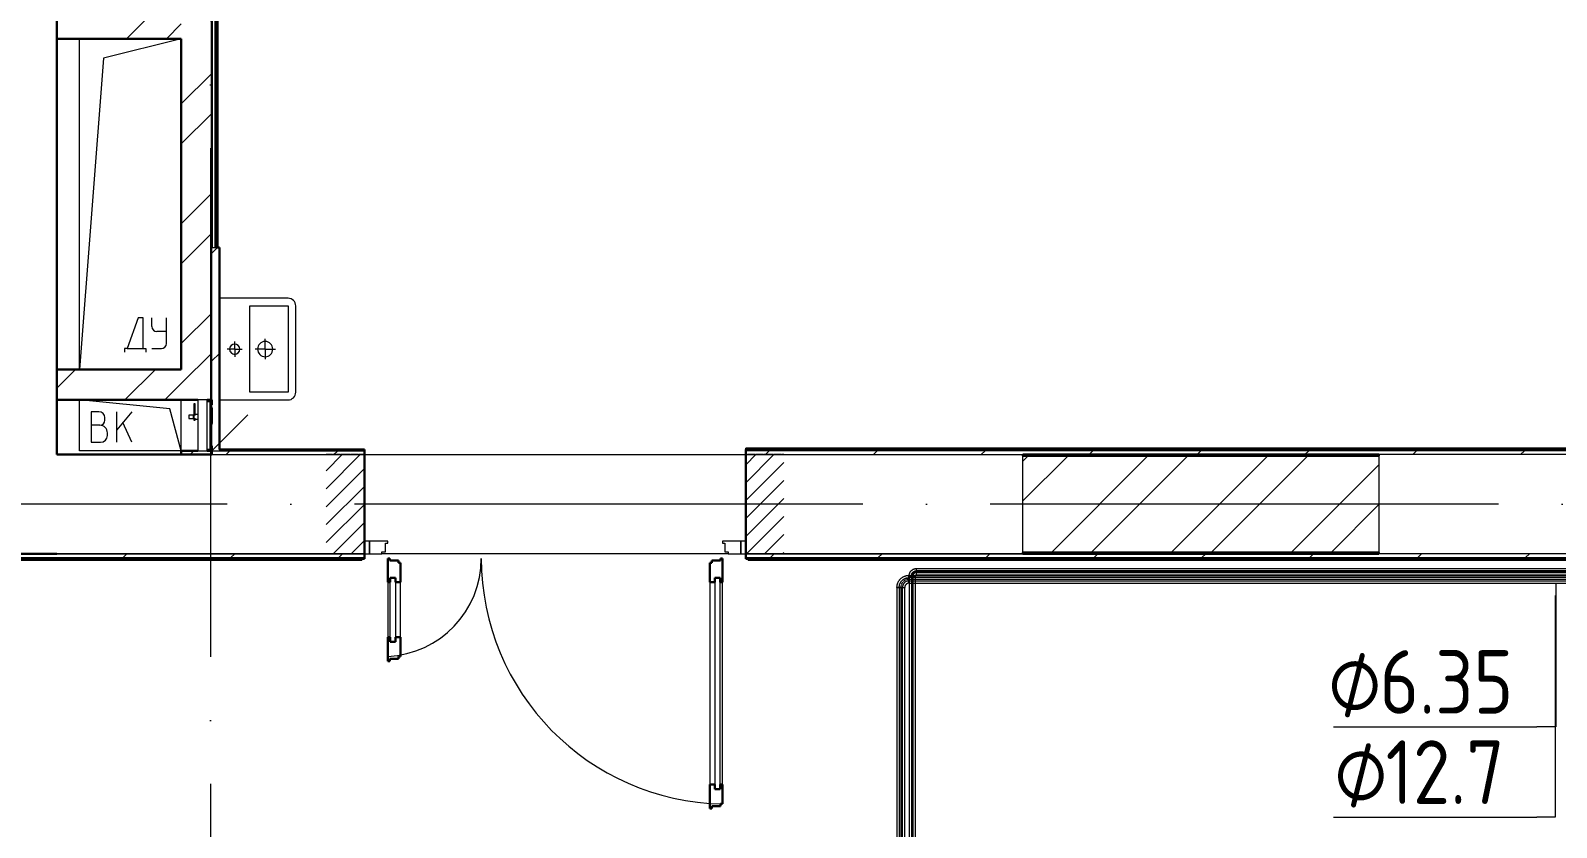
# Model space of a CAD drawing. Header units: millimetres. Extents: x -88595 to 880822, y -1054509 to -148035.
# Drawn here: x 289455 to 295456, y -275523 to -272389 of the extents above; entities that cross this region are included whole.
import ezdxf

# ---------------------------------------------------------------- set-up
doc = ezdxf.new("R2010")
doc.units = ezdxf.units.MM
for name, pattern in [('$5$ADSK_Осевая', [14, 10, -2, 0, -2]), ('ADSK_Линия сетки', [25, 20, -2.5, 0, -2.5]), ('ADSK_Штриховая_ш2 п1_5', [4.5, 3, -1.5])]:
    doc.linetypes.add(name, pattern=pattern)
for name, color, linetype, lineweight in [('Двери', 7, 'Continuous', 9), ('Изоляция', 7, 'Continuous', 18), ('Марки', 7, 'Continuous', 20), ('Оборудование', 7, 'Continuous', 18), ('Ограждение', 7, 'Continuous', 9), ('Оси', 7, 'Continuous', 9), ('Перекрытие', 7, 'Continuous', 18), ('Стены внутренние', 7, 'Continuous', 18), ('Стены наружные', 7, 'Continuous', 18), ('Стены штриховка', 7, 'Continuous', 9), ('Трубопровод', 7, 'Continuous', 18), ('Трубопроводы', 7, 'Continuous', 18), ('Узлы', 7, 'Continuous', 18)]:
    doc.layers.add(name, color=color, linetype=linetype, lineweight=lineweight)
doc.layers.add('Двери открывание', color=7, linetype='Continuous', lineweight=9, true_color=0xc0c0c0)
doc.styles.add('$2$GOST Common_7', font='GOST_Common.ttf', dxfattribs={"width": 0.9, "height": 250})
doc.styles.add('$3$GOST Common', font='GOST_Common.ttf', dxfattribs={"width": 0.9, "height": 250})

# ---------------------------------------------------------------- blocks, each defined once
blk = doc.blocks.new('$0$ADSK_МедьПайка_Отвод-гнутая труба - Отвод _гнутая труба_-V42-В_Координация_2 этаж ОВ3')
at = {"layer": 'Трубопроводы', "color": 134, "true_color": 0x00a6a6}
for p, q in [((-31.7, 6.4), (-31.7, -6.3)), ((-31.7, 6.4), (-31.7, -6.3)), ((6.4, 31.8), (-6.3, 31.8)), ((6.4, 31.8), (-6.3, 31.8))]:
    blk.add_line(p, q, dxfattribs=at)
at = {"layer": 'Трубопроводы', "color": 134, "true_color": 0x00a6a6, "flags": 128}
for points in [[(-31.7, -6.3), (-30.2, -6.3), (-28.7, -6.2), (-27.2, -6.1), (-25.7, -5.9), (-24.2, -5.6), (-22.7, -5.3), (-21.2, -4.9), (-19.8, -4.4), (-18.3, -3.9), (-16.9, -3.3), (-15.5, -2.7), (-14.2, -2), (-12.8, -1.3), (-11.5, -0.5), (-10.2, 0.3), (-9, 1.2), (-7.8, 2.1), (-6.6, 3.1), (-5.5, 4.1), (-4.4, 5.2), (-3.4, 6.3), (-2.4, 7.5), (-1.4, 8.7), (-0.5, 9.9), (0.3, 11.2), (1.1, 12.5), (1.9, 13.8), (2.5, 15.2), (3.2, 16.5), (3.8, 17.9), (4.3, 19.4), (4.8, 20.8), (5.2, 22.3), (5.5, 23.8), (5.8, 25.3), (6, 26.8), (6.2, 28.3), (6.3, 29.8), (6.3, 31.3), (6.4, 31.8)], [(-6.3, 31.8), (-6.4, 30.7), (-6.4, 29.7), (-6.5, 28.7), (-6.7, 27.7), (-6.9, 26.7), (-7.1, 25.7), (-7.3, 24.7), (-7.6, 23.8), (-8, 22.8), (-8.4, 21.9), (-8.8, 20.9), (-9.2, 20), (-9.7, 19.1), (-10.2, 18.3), (-10.8, 17.4), (-11.4, 16.6), (-12, 15.8), (-12.7, 15), (-13.3, 14.3), (-14.1, 13.5), (-14.8, 12.8), (-15.6, 12.2), (-16.4, 11.5), (-17.2, 10.9), (-18, 10.4), (-18.9, 9.8), (-19.8, 9.3), (-20.7, 8.9), (-21.6, 8.5), (-22.5, 8.1), (-23.5, 7.7), (-24.5, 7.4), (-25.4, 7.1), (-26.4, 6.9), (-27.4, 6.7), (-28.4, 6.6), (-29.4, 6.5), (-30.5, 6.4), (-31.5, 6.4), (-31.7, 6.4)]]:
    blk.add_lwpolyline(points, dxfattribs=at)
blk = doc.blocks.new('$0$ADSK_МедьПайка_Отвод-гнутая труба - Отвод _гнутая труба_-V44-В_Координация_2 этаж ОВ3')
at = {"layer": 'Трубопроводы', "color": 190, "true_color": 0x8000ff}
for p, q in [((-15.9, 3.2), (-15.9, -3.2)), ((-15.9, 3.2), (-15.9, -3.2)), ((3.2, 15.9), (-3.2, 15.9)), ((3.2, 15.9), (-3.2, 15.9))]:
    blk.add_line(p, q, dxfattribs=at)
at = {"layer": 'Трубопроводы', "color": 190, "true_color": 0x8000ff, "flags": 128}
for points in [[(-15.9, -3.2), (-15.1, -3.2), (-14.4, -3.1), (-13.6, -3), (-12.8, -2.9), (-12.1, -2.8), (-11.3, -2.6), (-10.6, -2.4), (-9.9, -2.2), (-9.2, -2), (-8.5, -1.7), (-7.8, -1.4), (-7.1, -1), (-6.4, -0.7), (-5.8, -0.3), (-5.1, 0.2), (-4.5, 0.6), (-3.9, 1.1), (-3.3, 1.6), (-2.8, 2.1), (-2.2, 2.6), (-1.7, 3.2), (-1.2, 3.7), (-0.7, 4.3), (-0.3, 4.9), (0.2, 5.6), (0.6, 6.2), (0.9, 6.9), (1.3, 7.6), (1.6, 8.3), (1.9, 9), (2.1, 9.7), (2.4, 10.4), (2.6, 11.1), (2.8, 11.9), (2.9, 12.6), (3, 13.4), (3.1, 14.1), (3.2, 14.9), (3.2, 15.7), (3.2, 15.9)], [(-3.2, 15.9), (-3.2, 15.4), (-3.2, 14.9), (-3.3, 14.4), (-3.3, 13.9), (-3.4, 13.4), (-3.5, 12.9), (-3.7, 12.4), (-3.8, 11.9), (-4, 11.4), (-4.2, 10.9), (-4.4, 10.5), (-4.6, 10), (-4.9, 9.6), (-5.1, 9.1), (-5.4, 8.7), (-5.7, 8.3), (-6, 7.9), (-6.3, 7.5), (-6.7, 7.1), (-7, 6.8), (-7.4, 6.4), (-7.8, 6.1), (-8.2, 5.8), (-8.6, 5.5), (-9, 5.2), (-9.4, 4.9), (-9.9, 4.7), (-10.3, 4.4), (-10.8, 4.2), (-11.3, 4), (-11.8, 3.9), (-12.2, 3.7), (-12.7, 3.6), (-13.2, 3.5), (-13.7, 3.4), (-14.2, 3.3), (-14.7, 3.2), (-15.2, 3.2), (-15.7, 3.2), (-15.9, 3.2)]]:
    blk.add_lwpolyline(points, dxfattribs=at)
blk = doc.blocks.new('$0$ADSK_M_Трубы - Диаметр_8-160846-В_Координация_2 этаж ОВ3')
at = {"layer": 'Марки'}
blk.add_line((0, 0), (8, 0), dxfattribs=at)
blk = doc.blocks.new('2 этаж')
at = {"layer": 'Двери', "lineweight": 18, "true_color": 0xff0000}
h = blk.add_hatch(dxfattribs=at)
h.set_pattern_fill('FP_2', color=1, angle=180, style=0, pattern_type=2)
h.set_pattern_definition([(225, (320977.5, 653556.506), (35.3553, -35.3553), [])])
h.paths.add_polyline_path([(319952.5, 653361.5), (320102.5, 653361.5), (320102.5, 653751.5), (319952.5, 653751.5), (319952.5, 653539.2)])
h.paths.add_polyline_path([(321752.5, 653361.5), (321752.5, 653751.5), (321602.5, 653751.5), (321602.5, 653361.5)])
at = {"lineweight": 18}
for p, q in [((318982.5, 654086.5), (318982.5, 655386.5)), ((319382.5, 655386.5), (319077.1, 655310.4)), ((319077.1, 655310.4), (318982.5, 654086.5)), ((319213.2, 654289), (319169.3, 654169.1)), ((319232.8, 654289), (319213.2, 654289)), ((319232.7, 654169), (319232.8, 654289)), ((319266.9, 654255.6), (319267, 654289)), ((319324.3, 654235.5), (319286.9, 654235.6)), ((319324.2, 654188.9), (319324.3, 654288.9)), ((319159.3, 654169.1), (319159.3, 654154.1)), ((319169.3, 654169.1), (319159.3, 654169.1)), ((319169.3, 654169.1), (319232.7, 654169)), ((319232.7, 654169), (319242.7, 654169)), ((319242.7, 654169), (319242.6, 654154)), ((319266.8, 654169), (319304.2, 654168.9)), ((319337.3, 653931.8), (318982.5, 653966.5)), ((318982.5, 653766.5), (318982.5, 653966.5)), ((319382.5, 653766.5), (319337.3, 653931.8)), ((319058.6, 653920.2), (319028.6, 653920.2)), ((319028.6, 653920.2), (319028.6, 653800.2)), ((319082, 653886.9), (319082, 653896.9)), ((319188.6, 653920.2), (319128.6, 653848.7)), ((319128.6, 653800.2), (319128.6, 653920.2)), ((319188.6, 653800.2), (319152.7, 653877.4)), ((319062, 653866.9), (319028.6, 653866.9)), ((319092, 653826.9), (319092, 653836.9)), ((319382.5, 653766.5), (318982.5, 653766.5)), ((319028.6, 653800.2), (319065.3, 653800.2))]:
    blk.add_line(p, q, dxfattribs=at)
for centre, radius, start, end in [((319286.9, 654255.6), 20, 179.91297, 269.91297), ((319304.2, 654188.9), 20, 269.91297, 359.91297), ((319058.6, 653896.9), 23.3, 0, 90), ((319062, 653886.9), 20, 270, 0), ((319062, 653836.9), 30, 0, 90), ((319065.3, 653826.9), 26.7, 270, 0)]:
    blk.add_arc(centre, radius, start, end, dxfattribs=at)
at = {"layer": 'Двери', "linetype": 'ADSK_Штриховая_ш2 п1_5'}
for p, q in [((320102.5, 653751.5), (319952.5, 653751.5)), ((320102.5, 653361.5), (320102.5, 653751.5)), ((321752.5, 653751.5), (321602.5, 653751.5)), ((321602.5, 653751.5), (321602.5, 653361.5)), ((319952.5, 653361.5), (320102.5, 653361.5)), ((321602.5, 653361.5), (321752.5, 653361.5))]:
    blk.add_line(p, q, dxfattribs=at)
at = {"layer": 'Двери'}
for p, q in [((320102.5, 653411.5), (320102.5, 653361.5)), ((320122.5, 653411.5), (320102.5, 653411.5)), ((320122.5, 653361.5), (320122.5, 653411.5)), ((320194.5, 653411.5), (320122.5, 653411.5)), ((320122.5, 653411.5), (320122.5, 653361.5)), ((320185.5, 653369.5), (320185.5, 653403.5)), ((320185.5, 653403.5), (320194.5, 653403.5)), ((320194.5, 653403.5), (320194.5, 653411.5)), ((321582.5, 653411.5), (321510.5, 653411.5)), ((321510.5, 653411.5), (321510.5, 653403.5)), ((321510.5, 653403.5), (321519.5, 653403.5)), ((321519.5, 653403.5), (321519.5, 653369.5)), ((321602.5, 653411.5), (321582.5, 653411.5)), ((321582.5, 653411.5), (321582.5, 653361.5)), ((321582.5, 653361.5), (321582.5, 653411.5)), ((321602.5, 653361.5), (321602.5, 653411.5)), ((320102.5, 653361.5), (320122.5, 653361.5)), ((320122.5, 653361.5), (320171.5, 653361.5)), ((320171.5, 653361.5), (320171.5, 653369.5)), ((320171.5, 653369.5), (320185.5, 653369.5)), ((321519.5, 653369.5), (321533.5, 653369.5)), ((321533.5, 653369.5), (321533.5, 653361.5)), ((321533.5, 653361.5), (321582.5, 653361.5)), ((321582.5, 653361.5), (321602.5, 653361.5)), ((320194.5, 653249.5), (320194.5, 653033.5)), ((320203.5, 653267.5), (320224.5, 653267.5)), ((320203.5, 653015.5), (320203.5, 653267.5)), ((320224.5, 653267.5), (320224.5, 653015.5)), ((320244.5, 653033.5), (320244.5, 653249.5)), ((321460.5, 653249.5), (321460.5, 652453.5)), ((321480.5, 653267.5), (321480.5, 652435.5)), ((321501.5, 653267.5), (321480.5, 653267.5)), ((321501.5, 652435.5), (321501.5, 653267.5)), ((321510.5, 652453.5), (321510.5, 653249.5)), ((320224.5, 653015.5), (320203.5, 653015.5)), ((321480.5, 652435.5), (321501.5, 652435.5))]:
    blk.add_line(p, q, dxfattribs=at)
at = {"layer": 'Двери', "lineweight": 30}
for p, q in [((320202.5, 653343.5), (320194.5, 653343.5)), ((320194.5, 653343.5), (320194.5, 653249.5)), ((320202.5, 653334.5), (320202.5, 653343.5)), ((320236.5, 653334.5), (320202.5, 653334.5)), ((320236.5, 653325.5), (320236.5, 653334.5)), ((321468.5, 653334.5), (321468.5, 653325.5)), ((321502.5, 653334.5), (321468.5, 653334.5)), ((321510.5, 653343.5), (321502.5, 653343.5)), ((321502.5, 653343.5), (321502.5, 653334.5)), ((321510.5, 653249.5), (321510.5, 653343.5)), ((320244.5, 653325.5), (320236.5, 653325.5)), ((320244.5, 653249.5), (320244.5, 653325.5)), ((321468.5, 653325.5), (321460.5, 653325.5)), ((321460.5, 653325.5), (321460.5, 653249.5)), ((320203.5, 653249.5), (320194.5, 653249.5)), ((320203.5, 653267.5), (320203.5, 653249.5)), ((320224.5, 653267.5), (320203.5, 653267.5)), ((320224.5, 653249.5), (320224.5, 653267.5)), ((320244.5, 653249.5), (320224.5, 653249.5)), ((321460.5, 653249.5), (321480.5, 653249.5)), ((321480.5, 653249.5), (321480.5, 653267.5)), ((321480.5, 653267.5), (321501.5, 653267.5)), ((321501.5, 653267.5), (321501.5, 653249.5)), ((321501.5, 653249.5), (321510.5, 653249.5)), ((320194.5, 653033.5), (320194.5, 652939.5)), ((320203.5, 653033.5), (320194.5, 653033.5)), ((320203.5, 653015.5), (320203.5, 653033.5)), ((320224.5, 653033.5), (320224.5, 653015.5)), ((320244.5, 653033.5), (320224.5, 653033.5)), ((320244.5, 652957.5), (320244.5, 653033.5)), ((320224.5, 653015.5), (320203.5, 653015.5)), ((320194.5, 652939.5), (320202.5, 652939.5)), ((320202.5, 652939.5), (320202.5, 652948.5)), ((320202.5, 652948.5), (320236.5, 652948.5)), ((320236.5, 652948.5), (320236.5, 652957.5)), ((320236.5, 652957.5), (320244.5, 652957.5)), ((321460.5, 652453.5), (321460.5, 652359.5)), ((321460.5, 652453.5), (321480.5, 652453.5)), ((321480.5, 652453.5), (321480.5, 652435.5)), ((321480.5, 652435.5), (321501.5, 652435.5)), ((321501.5, 652453.5), (321510.5, 652453.5)), ((321501.5, 652435.5), (321501.5, 652453.5)), ((321510.5, 652377.5), (321510.5, 652453.5)), ((321502.5, 652368.5), (321502.5, 652377.5)), ((321502.5, 652377.5), (321510.5, 652377.5)), ((321460.5, 652359.5), (321468.5, 652359.5)), ((321468.5, 652359.5), (321468.5, 652368.5)), ((321468.5, 652368.5), (321502.5, 652368.5))]:
    blk.add_line(p, q, dxfattribs=at)
at = {"layer": 'Двери открывание'}
for centre, radius, start, end in [((320176.5, 653343.5), 386, 272.67279, 0), ((321528.5, 653343.5), 966, 180, 268.93231)]:
    blk.add_arc(centre, radius, start, end, dxfattribs=at)
at = {"layer": 'Оборудование'}
for p, q in [((319432.1, 653950.7), (319432.1, 653904.8)), ((319437.1, 653950.7), (319432.1, 653950.7)), ((319437.1, 653904.8), (319437.1, 653950.7)), ((319483.9, 653966.5), (319447.5, 653966.5)), ((319447.5, 653966.5), (319447.5, 653766.5)), ((319484.8, 653767.4), (319484.8, 653965.6)), ((319494.5, 653959.5), (319484.8, 653959.5)), ((319494.5, 653938.5), (319495.9, 653938.5)), ((319494.5, 653938.5), (319496, 653938.5)), ((319495.5, 653774.5), (319495.5, 653958.6)), ((319502.5, 653947.5), (319497, 653947.5)), ((319502.5, 653785.5), (319502.5, 653947.5)), ((319504.5, 653938.5), (319502.5, 653938.5)), ((319504.5, 653934.5), (319504.5, 653938.5)), ((319504.5, 653934.5), (319504.5, 653874)), ((319429.6, 653906.1), (319412.2, 653906.1)), ((319412.2, 653906.1), (319412.2, 653893.9)), ((319412.2, 653893.9), (319429.6, 653893.9)), ((319431.6, 653908.1), (319429.6, 653906.1)), ((319429.6, 653906.1), (319429.6, 653893.9)), ((319429.6, 653893.9), (319431.6, 653891.9)), ((319447.5, 653909.7), (319431.6, 653909.7)), ((319431.6, 653909.7), (319431.6, 653890.4)), ((319431.6, 653890.4), (319447.5, 653890.4)), ((319432.1, 653895.2), (319432.1, 653886.9)), ((319432.1, 653886.9), (319437.1, 653886.9)), ((319437.1, 653886.9), (319437.1, 653895.2)), ((319502.5, 653766.5), (319643.9, 653907.9)), ((319504.5, 653870), (319504.5, 653874)), ((319502.5, 653870), (319504.5, 653870)), ((319447.5, 653766.5), (319483.9, 653766.5)), ((319484.8, 653773.5), (319494.5, 653773.5)), ((319495.9, 653794.5), (319494.5, 653794.5)), ((319494.5, 653794.5), (319496, 653794.5)), ((319497, 653785.5), (319502.5, 653785.5))]:
    blk.add_line(p, q, dxfattribs=at)
for points, knots in [([(319484.8, 653965.6), (319484.8, 653965.7), (319484.8, 653965.8), (319484.7, 653965.9), (319484.7, 653966.1), (319484.5, 653966.2), (319484.3, 653966.4), (319484.1, 653966.5), (319484, 653966.5), (319483.9, 653966.5)], [0, 0, 0, 0, 0.166667, 0.25, 0.333333, 0.5, 0.666667, 0.833333, 1, 1, 1, 1]), ([(319495.5, 653958.6), (319495.5, 653958.6), (319495.5, 653958.8), (319495.4, 653958.9), (319495.4, 653959), (319495.3, 653959.2), (319495.2, 653959.3), (319495, 653959.4), (319494.8, 653959.5), (319494.6, 653959.5), (319494.5, 653959.5)], [0, 0, 0, 0, 0.166667, 0.25, 0.333333, 0.416667, 0.541667, 0.666667, 0.833333, 1, 1, 1, 1]), ([(319497, 653947.5), (319496.9, 653947.5), (319496.7, 653947.5), (319496.4, 653947.6), (319496.3, 653947.7), (319496.1, 653947.8), (319495.9, 653948), (319495.8, 653948.1), (319495.7, 653948.3), (319495.6, 653948.5), (319495.5, 653948.7), (319495.5, 653948.9), (319495.5, 653949)], [0, 0, 0, 0, 0.166667, 0.25, 0.333333, 0.416667, 0.5, 0.583333, 0.666667, 0.75, 0.833333, 1, 1, 1, 1]), ([(319483.9, 653766.5), (319484, 653766.5), (319484.1, 653766.5), (319484.3, 653766.6), (319484.5, 653766.8), (319484.7, 653766.9), (319484.7, 653767.1), (319484.8, 653767.2), (319484.8, 653767.3), (319484.8, 653767.4)], [-1, -1, -1, -1, -0.833333, -0.666667, -0.5, -0.333333, -0.25, -0.166667, 0, 0, 0, 0]), ([(319494.5, 653773.5), (319494.6, 653773.5), (319494.8, 653773.5), (319495, 653773.6), (319495.2, 653773.7), (319495.3, 653773.9), (319495.4, 653774), (319495.4, 653774.1), (319495.5, 653774.3), (319495.5, 653774.4), (319495.5, 653774.5)], [-1, -1, -1, -1, -0.833333, -0.666667, -0.541667, -0.416667, -0.333333, -0.25, -0.166667, 0, 0, 0, 0]), ([(319495.5, 653784), (319495.5, 653784.1), (319495.5, 653784.3), (319495.6, 653784.6), (319495.7, 653784.7), (319495.8, 653784.9), (319495.9, 653785.1), (319496.1, 653785.2), (319496.3, 653785.3), (319496.4, 653785.4), (319496.7, 653785.5), (319496.9, 653785.5), (319497, 653785.5)], [-1, -1, -1, -1, -0.833333, -0.75, -0.666667, -0.583333, -0.5, -0.416667, -0.333333, -0.25, -0.166667, 0, 0, 0, 0])]:
    blk.add_open_spline(points, degree=3, knots=knots, dxfattribs=at)
at = {"layer": 'Ограждение'}
for p, q in [((319527.5, 654566.5), (319527.5, 659556.5)), ((321602.5, 653771.5), (321602.5, 653776.5)), ((327362.8, 653776.5), (321602.5, 653776.5)), ((317457.5, 653336.5), (320092.5, 653336.5)), ((320092.5, 653341.5), (320092.5, 653336.5)), ((321612.5, 653336.5), (321612.5, 653341.5)), ((321612.5, 653336.5), (327857.5, 653336.5))]:
    blk.add_line(p, q, dxfattribs=at)
at = {"layer": 'Оси', "linetype": 'ADSK_Линия сетки', "ltscale": 100}
for p, q in [((319497.5, 662456.5), (319497.5, 631330.4)), ((364564.8, 653556.5), (287587.4, 653556.5))]:
    blk.add_line(p, q, dxfattribs=at)
at = {"layer": 'Перекрытие', "color": 49, "ltscale": 100, "true_color": 0x464646}
for p, q in [((318982.5, 654086.5), (318982.5, 655386.5)), ((318982.5, 653766.5), (318982.5, 653966.5)), ((319382.5, 653766.5), (318982.5, 653766.5))]:
    blk.add_line(p, q, dxfattribs=at)
at = {"layer": 'Стены внутренние', "lineweight": 30}
for p, q in [((318892.5, 654086.5), (318892.5, 655386.5)), ((318892.5, 653751.5), (318892.5, 653966.5)), ((319382.5, 653751.5), (318892.5, 653751.5)), ((320102.5, 653361.5), (320102.5, 653751.5)), ((321602.5, 653751.5), (321602.5, 653361.5)), ((322692.5, 653746.5), (322692.5, 653751.5)), ((324092.5, 653751.5), (324092.5, 653746.5)), ((318502.5, 653361.5), (318892.5, 653361.5)), ((322692.5, 653361.5), (322692.5, 653366.5)), ((324092.5, 653366.5), (324092.5, 653361.5))]:
    blk.add_line(p, q, dxfattribs=at)
at = {"layer": 'Стены внутренние'}
for p, q in [((320102.5, 653751.5), (321602.5, 653751.5)), ((327387.8, 653751.5), (324092.5, 653751.5)), ((322692.5, 653366.5), (322692.5, 653746.5)), ((324092.5, 653746.5), (324092.5, 653366.5)), ((318892.5, 653361.5), (320102.5, 653361.5)), ((321533.5, 653361.5), (320171.5, 653361.5)), ((321602.5, 653361.5), (322692.5, 653361.5))]:
    blk.add_line(p, q, dxfattribs=at)
at = {"layer": 'Стены наружные', "lineweight": 30}
for p, q in [((319502.5, 654566.5), (319502.5, 659541.5)), ((319517.5, 654566.5), (319517.5, 659556.5)), ((319522.5, 654566.5), (319522.5, 659561.5)), ((318892.5, 655506.5), (318892.5, 655386.5)), ((318892.5, 655386.5), (319382.5, 655386.5)), ((319382.5, 655386.5), (319382.5, 654086.5)), ((319532.5, 654566.5), (319522.5, 654566.5)), ((319532.5, 653771.5), (319532.5, 654566.5)), ((319382.5, 654086.5), (318892.5, 654086.5)), ((318892.5, 654086.5), (318892.5, 653966.5)), ((318892.5, 653966.5), (319447.5, 653966.5)), ((319484.1, 653966.5), (319502.5, 653966.5)), ((319502.5, 653966.5), (319502.5, 653947.5)), ((319382.5, 653766.5), (319382.5, 653751.5)), ((319447.5, 653766.5), (319382.5, 653766.5)), ((319382.5, 653751.5), (319502.5, 653751.5)), ((319502.5, 653766.5), (319484.1, 653766.5)), ((319502.5, 653785.5), (319502.5, 653751.5)), ((320102.5, 653771.5), (319532.5, 653771.5)), ((320102.5, 653751.5), (320102.5, 653771.5)), ((321602.5, 653771.5), (321602.5, 653751.5)), ((327367.8, 653771.5), (321602.5, 653771.5)), ((322692.5, 653751.5), (324092.5, 653751.5)), ((324092.5, 653746.5), (322692.5, 653746.5)), ((317462.5, 653341.5), (320102.5, 653341.5)), ((318892.5, 653361.5), (318473.5, 653361.5)), ((320102.5, 653341.5), (320102.5, 653361.5)), ((321602.5, 653361.5), (321602.5, 653341.5)), ((321602.5, 653341.5), (327857.5, 653341.5)), ((322692.5, 653366.5), (324092.5, 653366.5)), ((324092.5, 653361.5), (322692.5, 653361.5))]:
    blk.add_line(p, q, dxfattribs=at)
at = {"layer": 'Стены наружные', "linetype": 'Continuous', "lineweight": 9}
for p, q in [((319166.7, 655386.5), (319286.7, 655506.5)), ((319323.8, 655386.5), (319382.5, 655445.2)), ((319517.5, 655407.5), (319522.5, 655412.5)), ((319517.5, 655336.8), (319522.5, 655341.8)), ((319382.5, 655130.9), (319502.5, 655250.9)), ((319517.5, 655266), (319522.5, 655271)), ((319517.5, 655195.3), (319522.5, 655200.3)), ((319382.5, 654973.7), (319502.5, 655093.7)), ((319517.5, 655124.6), (319522.5, 655129.6)), ((319517.5, 655053.9), (319522.5, 655058.9)), ((319517.5, 654983.2), (319522.5, 654988.2)), ((319517.5, 654912.5), (319522.5, 654917.5)), ((319517.5, 654841.8), (319522.5, 654846.8)), ((319382.5, 654659.4), (319502.5, 654779.4)), ((319517.5, 654771.1), (319522.5, 654776.1)), ((319517.5, 654700.4), (319522.5, 654705.4)), ((319382.5, 654502.3), (319502.5, 654622.3)), ((319517.5, 654629.7), (319522.5, 654634.7)), ((319502.5, 654543.9), (319525.1, 654566.5)), ((319382.5, 654187.9), (319502.5, 654307.9)), ((319382.5, 654030.8), (319502.5, 654150.8)), ((319502.5, 654119.7), (319532.5, 654149.7)), ((318892.5, 654012.3), (318966.8, 654086.5)), ((319161.1, 653966.5), (319281.1, 654086.5)), ((319318.2, 653966.5), (319382.5, 654030.8)), ((319417.5, 653751.5), (319432.5, 653766.5)), ((319558.6, 653751.5), (319573.6, 653766.5)), ((319573.6, 653766.5), (319578.6, 653771.5)), ((319644.3, 653766.5), (319649.3, 653771.5)), ((319715, 653766.5), (319720, 653771.5)), ((319785.7, 653766.5), (319790.7, 653771.5)), ((319856.4, 653766.5), (319861.4, 653771.5)), ((319927.1, 653766.5), (319932.1, 653771.5)), ((319982.9, 653751.5), (319997.9, 653766.5)), ((319997.9, 653766.5), (320002.9, 653771.5)), ((320068.6, 653766.5), (320073.6, 653771.5)), ((321624.2, 653766.5), (321629.2, 653771.5)), ((321679.9, 653751.5), (321694.9, 653766.5)), ((321694.9, 653766.5), (321699.9, 653771.5)), ((321765.6, 653766.5), (321770.6, 653771.5)), ((321836.3, 653766.5), (321841.3, 653771.5)), ((321907, 653766.5), (321912, 653771.5)), ((321977.8, 653766.5), (321982.8, 653771.5)), ((322048.5, 653766.5), (322053.5, 653771.5)), ((322104.2, 653751.5), (322119.2, 653766.5)), ((322119.2, 653766.5), (322124.2, 653771.5)), ((322189.9, 653766.5), (322194.9, 653771.5)), ((322260.6, 653766.5), (322265.6, 653771.5)), ((322331.3, 653766.5), (322336.3, 653771.5)), ((322402, 653766.5), (322407, 653771.5)), ((322472.7, 653766.5), (322477.7, 653771.5)), ((322528.4, 653751.5), (322543.4, 653766.5)), ((322543.4, 653766.5), (322548.4, 653771.5)), ((322614.2, 653766.5), (322619.2, 653771.5)), ((322684.9, 653766.5), (322689.9, 653771.5)), ((322755.6, 653766.5), (322760.6, 653771.5)), ((322826.3, 653766.5), (322831.3, 653771.5)), ((322897, 653766.5), (322902, 653771.5)), ((322952.7, 653751.5), (322967.7, 653766.5)), ((322967.7, 653766.5), (322972.7, 653771.5)), ((323038.4, 653766.5), (323043.4, 653771.5)), ((323109.1, 653766.5), (323114.1, 653771.5)), ((323179.8, 653766.5), (323184.8, 653771.5)), ((323250.6, 653766.5), (323255.6, 653771.5)), ((323321.3, 653766.5), (323326.3, 653771.5)), ((323377, 653751.5), (323392, 653766.5)), ((323392, 653766.5), (323397, 653771.5)), ((323462.7, 653766.5), (323467.7, 653771.5)), ((323533.4, 653766.5), (323538.4, 653771.5)), ((323604.1, 653766.5), (323609.1, 653771.5)), ((323674.8, 653766.5), (323679.8, 653771.5)), ((323745.5, 653766.5), (323750.5, 653771.5)), ((323801.2, 653751.5), (323816.2, 653766.5)), ((323816.2, 653766.5), (323821.2, 653771.5)), ((323886.9, 653766.5), (323891.9, 653771.5)), ((323957.7, 653766.5), (323962.7, 653771.5)), ((324028.4, 653766.5), (324033.4, 653771.5)), ((324099.1, 653766.5), (324104.1, 653771.5)), ((324169.8, 653766.5), (324174.8, 653771.5)), ((324225.5, 653751.5), (324240.5, 653766.5)), ((324240.5, 653766.5), (324245.5, 653771.5)), ((324311.2, 653766.5), (324316.2, 653771.5)), ((324381.9, 653766.5), (324386.9, 653771.5)), ((324452.6, 653766.5), (324457.6, 653771.5)), ((324523.3, 653766.5), (324528.3, 653771.5)), ((324594.1, 653766.5), (324599.1, 653771.5)), ((324649.8, 653751.5), (324664.8, 653766.5)), ((324664.8, 653766.5), (324669.8, 653771.5)), ((324735.5, 653766.5), (324740.5, 653771.5)), ((322692.5, 653726.2), (322712.8, 653746.5)), ((322692.5, 653569.1), (322869.9, 653746.5)), ((322804.2, 653366.5), (323184.2, 653746.5)), ((322961.4, 653366.5), (323341.4, 653746.5)), ((323275.7, 653366.5), (323655.7, 653746.5)), ((323432.9, 653366.5), (323812.9, 653746.5)), ((323747.2, 653366.5), (324092.5, 653711.8)), ((323904.3, 653366.5), (324092.5, 653554.7)), ((318795, 653341.5), (318800, 653346.5)), ((318865.8, 653341.5), (318870.8, 653346.5)), ((318936.5, 653341.5), (318941.5, 653346.5)), ((319007.2, 653341.5), (319012.2, 653346.5)), ((319077.9, 653341.5), (319082.9, 653346.5)), ((319148.6, 653341.5), (319153.6, 653346.5)), ((319153.6, 653346.5), (319168.6, 653361.5)), ((319219.3, 653341.5), (319224.3, 653346.5)), ((319290, 653341.5), (319295, 653346.5)), ((319360.7, 653341.5), (319365.7, 653346.5)), ((319431.4, 653341.5), (319436.4, 653346.5)), ((319502.1, 653341.5), (319507.1, 653346.5)), ((319572.9, 653341.5), (319577.9, 653346.5)), ((319577.9, 653346.5), (319592.9, 653361.5)), ((319643.6, 653341.5), (319648.6, 653346.5)), ((319714.3, 653341.5), (319719.3, 653346.5)), ((319785, 653341.5), (319790, 653346.5)), ((319855.7, 653341.5), (319860.7, 653346.5)), ((319926.4, 653341.5), (319931.4, 653346.5)), ((319997.1, 653341.5), (320002.1, 653346.5)), ((320002.1, 653346.5), (320017.1, 653361.5)), ((320067.8, 653341.5), (320072.8, 653346.5)), ((321623.5, 653341.5), (321628.5, 653346.5)), ((321694.2, 653341.5), (321699.2, 653346.5)), ((321699.2, 653346.5), (321714.2, 653361.5)), ((321764.9, 653341.5), (321769.9, 653346.5)), ((321835.6, 653341.5), (321840.6, 653346.5)), ((321906.3, 653341.5), (321911.3, 653346.5)), ((321977, 653341.5), (321982, 653346.5)), ((322047.7, 653341.5), (322052.7, 653346.5)), ((322118.4, 653341.5), (322123.4, 653346.5)), ((322123.4, 653346.5), (322138.4, 653361.5)), ((322189.2, 653341.5), (322194.2, 653346.5)), ((322259.9, 653341.5), (322264.9, 653346.5)), ((322330.6, 653341.5), (322335.6, 653346.5)), ((322401.3, 653341.5), (322406.3, 653346.5)), ((322472, 653341.5), (322477, 653346.5)), ((322542.7, 653341.5), (322547.7, 653346.5)), ((322547.7, 653346.5), (322562.7, 653361.5)), ((322613.4, 653341.5), (322618.4, 653346.5)), ((322684.1, 653341.5), (322689.1, 653346.5)), ((322754.8, 653341.5), (322759.8, 653346.5)), ((322825.6, 653341.5), (322830.6, 653346.5)), ((322896.3, 653341.5), (322901.3, 653346.5)), ((322967, 653341.5), (322972, 653346.5)), ((322972, 653346.5), (322987, 653361.5)), ((323037.7, 653341.5), (323042.7, 653346.5)), ((323108.4, 653341.5), (323113.4, 653346.5)), ((323179.1, 653341.5), (323184.1, 653346.5)), ((323249.8, 653341.5), (323254.8, 653346.5)), ((323320.5, 653341.5), (323325.5, 653346.5)), ((323391.2, 653341.5), (323396.2, 653346.5)), ((323396.2, 653346.5), (323411.2, 653361.5)), ((323461.9, 653341.5), (323466.9, 653346.5)), ((323532.7, 653341.5), (323537.7, 653346.5)), ((323603.4, 653341.5), (323608.4, 653346.5)), ((323674.1, 653341.5), (323679.1, 653346.5)), ((323744.8, 653341.5), (323749.8, 653346.5)), ((323815.5, 653341.5), (323820.5, 653346.5)), ((323820.5, 653346.5), (323835.5, 653361.5)), ((323886.2, 653341.5), (323891.2, 653346.5)), ((323956.9, 653341.5), (323961.9, 653346.5)), ((324027.6, 653341.5), (324032.6, 653346.5)), ((324098.3, 653341.5), (324103.3, 653346.5)), ((324169.1, 653341.5), (324174.1, 653346.5)), ((324239.8, 653341.5), (324244.8, 653346.5)), ((324244.8, 653346.5), (324259.8, 653361.5)), ((324310.5, 653341.5), (324315.5, 653346.5)), ((324381.2, 653341.5), (324386.2, 653346.5)), ((324451.9, 653341.5), (324456.9, 653346.5)), ((324522.6, 653341.5), (324527.6, 653346.5)), ((324593.3, 653341.5), (324598.3, 653346.5)), ((324664, 653341.5), (324669, 653346.5)), ((324669, 653346.5), (324684, 653361.5)), ((324734.7, 653341.5), (324739.7, 653346.5))]:
    blk.add_line(p, q, dxfattribs=at)
at = {"layer": 'Стены наружные'}
for p, q in [((319382.5, 653766.5), (319382.5, 653966.5)), ((319502.5, 653751.5), (320102.5, 653751.5)), ((321602.5, 653751.5), (322692.5, 653751.5)), ((320102.5, 653361.5), (318892.5, 653361.5)), ((322692.5, 653361.5), (321602.5, 653361.5)), ((327857.5, 653361.5), (324092.5, 653361.5))]:
    blk.add_line(p, q, dxfattribs=at)
at = {"layer": 'Стены штриховка'}
for p, q in [((319502.5, 653966.5), (319502.5, 654566.5)), ((319502.5, 654566.5), (319522.5, 654566.5)), ((319502.5, 653766.5), (320102.5, 653766.5)), ((319532.5, 653771.5), (319532.5, 653766.5)), ((327372.8, 653766.5), (321602.5, 653766.5)), ((317482.5, 653346.5), (320102.5, 653346.5)), ((321602.5, 653346.5), (327857.5, 653346.5))]:
    blk.add_line(p, q, dxfattribs=at)
at = {"layer": 'Узлы', "lineweight": 9}
for p, q in [((319802.5, 654366.5), (319532.5, 654366.5)), ((319832.5, 654166.5), (319832.5, 654336.5)), ((319592.5, 654166.5), (319592.5, 654196.5)), ((319712.5, 654166.5), (319712.5, 654206.5)), ((319592.5, 654166.5), (319562.5, 654166.5)), ((319592.5, 654166.5), (319622.5, 654166.5)), ((319592.5, 654166.5), (319592.5, 654136.5)), ((319712.5, 654166.5), (319672.5, 654166.5)), ((319712.5, 654166.5), (319752.5, 654166.5)), ((319712.5, 654166.5), (319712.5, 654126.5)), ((319832.5, 653996.5), (319832.5, 654166.5)), ((319532.5, 653966.5), (319802.5, 653966.5))]:
    blk.add_line(p, q, dxfattribs=at)
at = {"layer": 'Узлы'}
for p, q in [((319651.6, 654336.5), (319802.5, 654336.5)), ((319651.6, 653996.5), (319651.6, 654336.5)), ((319802.5, 654336.5), (319802.5, 653996.5)), ((319802.5, 653996.5), (319651.6, 653996.5))]:
    blk.add_line(p, q, dxfattribs=at)
for centre, start, end in [((319802.5, 654336.5), 0, 90), ((319802.5, 653996.5), 270, 0)]:
    blk.add_arc(centre, 30, start, end, dxfattribs=at)
at = {"layer": 'Узлы', "lineweight": 9}
for centre, radius, start, end in [((319592.5, 654166.5), 20, 90, 180), ((319592.5, 654166.5), 20, 0, 90), ((319712.5, 654166.5), 30, 90, 180), ((319712.5, 654166.5), 30, 0, 90), ((319592.5, 654166.5), 20, 180, 270.01158), ((319592.5, 654166.5), 20, 270, 0), ((319712.5, 654166.5), 30, 180, 270.00772), ((319712.5, 654166.5), 30, 270, 0)]:
    blk.add_arc(centre, radius, start, end, dxfattribs=at)

msp = doc.modelspace()

# ---------------------------------------------------------------- linework, layer by layer
at = {"layer": 'Изоляция', "color": 134, "true_color": 0x00a6a6}
for p, q in [((292910, -274562.5), (292910, -274531.8)), ((292910, -274531.8), (297997.4, -274531.8)), ((292862.9, -274578.9), (292862.9, -278151.2)), ((292862.9, -274578.9), (292893.6, -274578.9)), ((292893.6, -278151.2), (292893.6, -274578.9)), ((292910, -274562.5), (297997.4, -274562.5))]:
    msp.add_line(p, q, dxfattribs=at)
at = {"layer": 'Изоляция', "color": 190, "true_color": 0x8000ff}
for p, q in [((292911.1, -274533.1), (292911.1, -278197.1)), ((292911.1, -274533.1), (292935.4, -274533.1)), ((292935.4, -278197.1), (292935.4, -274533.1)), ((292939.1, -274529.4), (292939.1, -274505)), ((292939.1, -274529.4), (297978.3, -274529.4)), ((292939.3, -274505), (297978.5, -274505))]:
    msp.add_line(p, q, dxfattribs=at)
at = {"layer": 'Изоляция', "color": 134, "true_color": 0x00a6a6, "flags": 128}
for points in [[(292862.9, -274578.9), (292862.9, -274577.1), (292863, -274575.2), (292863.2, -274573.3), (292863.5, -274571.4), (292863.8, -274569.6), (292864.2, -274567.8), (292864.7, -274565.9), (292865.3, -274564.1), (292865.9, -274562.4), (292866.6, -274560.6), (292867.4, -274558.9), (292868.2, -274557.2), (292869.1, -274555.5), (292870.1, -274553.9), (292871.1, -274552.4), (292872.2, -274550.8), (292873.4, -274549.3), (292874.6, -274547.9), (292875.9, -274546.5), (292877.2, -274545.2), (292878.6, -274543.9), (292880, -274542.6), (292881.5, -274541.5), (292883, -274540.4), (292884.5, -274539.3), (292886.2, -274538.3), (292887.8, -274537.4), (292889.5, -274536.6), (292891.2, -274535.8), (292892.9, -274535.1), (292894.7, -274534.4), (292896.5, -274533.8), (292898.3, -274533.3), (292900.1, -274532.9), (292902, -274532.5), (292903.9, -274532.3), (292905.7, -274532), (292907.6, -274531.9), (292909.5, -274531.9), (292910, -274531.8)], [(292910, -274562.5), (292909.3, -274562.6), (292908.7, -274562.6), (292908, -274562.7), (292907.4, -274562.8), (292906.7, -274562.9), (292906.1, -274563), (292905.5, -274563.2), (292904.8, -274563.4), (292904.2, -274563.6), (292903.6, -274563.8), (292903, -274564.1), (292902.4, -274564.4), (292901.8, -274564.7), (292901.3, -274565.1), (292900.7, -274565.4), (292900.2, -274565.8), (292899.7, -274566.2), (292899.2, -274566.6), (292898.7, -274567.1), (292898.2, -274567.5), (292897.8, -274568), (292897.4, -274568.5), (292896.9, -274569), (292896.6, -274569.5), (292896.2, -274570.1), (292895.9, -274570.6), (292895.5, -274571.2), (292895.2, -274571.8), (292895, -274572.4), (292894.7, -274573), (292894.5, -274573.6), (292894.3, -274574.2), (292894.1, -274574.9), (292894, -274575.5), (292893.8, -274576.2), (292893.7, -274576.8), (292893.7, -274577.5), (292893.6, -274578.1), (292893.6, -274578.8), (292893.6, -274578.9)]]:
    msp.add_lwpolyline(points, dxfattribs=at)
at = {"layer": 'Изоляция', "color": 190, "true_color": 0x8000ff, "flags": 128}
for points in [[(292911.1, -274533.1), (292911.1, -274532), (292911.2, -274530.8), (292911.3, -274529.7), (292911.4, -274528.6), (292911.6, -274527.5), (292911.9, -274526.4), (292912.2, -274525.3), (292912.5, -274524.3), (292912.9, -274523.2), (292913.3, -274522.2), (292913.7, -274521.1), (292914.2, -274520.1), (292914.8, -274519.1), (292915.4, -274518.2), (292916, -274517.2), (292916.6, -274516.3), (292917.3, -274515.4), (292918, -274514.6), (292918.8, -274513.8), (292919.6, -274513), (292920.4, -274512.2), (292921.2, -274511.5), (292922.1, -274510.8), (292923, -274510.1), (292924, -274509.5), (292924.9, -274508.9), (292925.9, -274508.3), (292926.9, -274507.8), (292927.9, -274507.4), (292929, -274506.9), (292930, -274506.5), (292931.1, -274506.2), (292932.2, -274505.9), (292933.3, -274505.6), (292934.4, -274505.4), (292935.5, -274505.3), (292936.6, -274505.1), (292937.7, -274505.1), (292938.8, -274505), (292939.1, -274505)], [(292939.1, -274529.4), (292939, -274529.4), (292938.8, -274529.4), (292938.7, -274529.4), (292938.5, -274529.4), (292938.4, -274529.4), (292938.2, -274529.5), (292938.1, -274529.5), (292938, -274529.6), (292937.8, -274529.6), (292937.7, -274529.7), (292937.5, -274529.7), (292937.4, -274529.8), (292937.3, -274529.9), (292937.2, -274529.9), (292937, -274530), (292936.9, -274530.1), (292936.8, -274530.2), (292936.7, -274530.3), (292936.6, -274530.4), (292936.5, -274530.5), (292936.4, -274530.6), (292936.3, -274530.7), (292936.2, -274530.8), (292936.1, -274531), (292936, -274531.1), (292935.9, -274531.2), (292935.9, -274531.3), (292935.8, -274531.5), (292935.7, -274531.6), (292935.7, -274531.7), (292935.6, -274531.9), (292935.6, -274532), (292935.5, -274532.2), (292935.5, -274532.3), (292935.5, -274532.4), (292935.5, -274532.6), (292935.4, -274532.7), (292935.4, -274532.9), (292935.4, -274533), (292935.4, -274533.1)]]:
    msp.add_lwpolyline(points, dxfattribs=at)
at = {"layer": 'Марки'}
for p, q in [((295453.7, -274562.5), (295453.7, -275127.4)), ((295451.3, -274610.7), (295451.3, -275482.4)), ((295453.7, -275127.4), (295379.1, -275127.4)), ((295451.3, -275482.4), (295379.1, -275482.4))]:
    msp.add_line(p, q, dxfattribs=at)
at = {"layer": 'Трубопровод', "color": 134, "linetype": 'Continuous', "true_color": 0x00a6a6}
for p, q in [((297997.4, -274540.8), (292910, -274540.8)), ((292871.9, -274578.9), (292871.9, -278151.2)), ((292884.6, -278151.2), (292884.6, -274578.9)), ((292910, -274553.5), (297997.4, -274553.5))]:
    msp.add_line(p, q, dxfattribs=at)
at = {"layer": 'Трубопровод', "color": 190, "linetype": 'Continuous', "true_color": 0x8000ff}
for p, q in [((292920.1, -274533.1), (292920.1, -278197.1)), ((292926.4, -278197.1), (292926.4, -274533.1)), ((297978.3, -274514), (292939.1, -274514)), ((292939.1, -274520.4), (297978.3, -274520.4))]:
    msp.add_line(p, q, dxfattribs=at)
at = {"layer": 'Трубопровод', "color": 190, "true_color": 0x8000ff}
for p, q in [((292923.2, -274533.1), (292923.2, -278197.1)), ((292923.2, -274533.1), (292923.2, -278197.1)), ((292939.1, -274517.2), (297978.3, -274517.2)), ((292939.1, -274517.2), (297978.3, -274517.2))]:
    msp.add_line(p, q, dxfattribs=at)
at = {"layer": 'Трубопровод', "color": 134, "true_color": 0x00a6a6}
for p, q in [((292878.2, -274578.9), (292878.2, -278151.2)), ((292878.2, -274578.9), (292878.2, -278151.2)), ((292910, -274547.2), (297997.4, -274547.2)), ((292910, -274547.2), (297997.4, -274547.2))]:
    msp.add_line(p, q, dxfattribs=at)
at = {"layer": 'Трубопроводы', "color": 190, "linetype": '$5$ADSK_Осевая', "true_color": 0x8000ff}
msp.add_arc((292939.1, -274533.1), 15.9, 90, 180, dxfattribs=at)
at = {"layer": 'Трубопроводы', "color": 134, "linetype": '$5$ADSK_Осевая', "true_color": 0x00a6a6}
msp.add_arc((292910, -274578.9), 31.8, 90, 180, dxfattribs=at)

# ---------------------------------------------------------------- block references
at = {"layer": 'Марки', "xscale": 99.99999999999993, "yscale": 99.99999999999993, "zscale": 99.99999999999993}
for p in [(294579.1, -275127.4), (294579.1, -275482.4)]:
    msp.add_blockref('$0$ADSK_M_Трубы - Диаметр_8-160846-В_Координация_2 этаж ОВ3', p, dxfattribs=at)
at = {"layer": 'Оборудование', "color": 5, "true_color": 0x0000ff}
msp.add_blockref('2 этаж', (-29334.2, -927808.4), dxfattribs=at)
at = {"layer": 'Трубопроводы', "color": 134, "true_color": 0x00a6a6, "xscale": -1, "rotation": 270}
msp.add_blockref('$0$ADSK_МедьПайка_Отвод-гнутая труба - Отвод _гнутая труба_-V42-В_Координация_2 этаж ОВ3', (292878.2, -274547.2), dxfattribs=at)
at = {"layer": 'Трубопроводы', "color": 190, "true_color": 0x8000ff, "xscale": -1, "rotation": 270}
msp.add_blockref('$0$ADSK_МедьПайка_Отвод-гнутая труба - Отвод _гнутая труба_-V44-В_Координация_2 этаж ОВ3', (292923.2, -274517.2), dxfattribs=at)

# ---------------------------------------------------------------- texts
at = {"layer": 'Марки', "lineweight": 9, "char_height": 250, "attachment_point": 1}
for s, insert, width, style in [('\\fGOST Common|b0|i0|c254|p34|;\\W.9;⌀', (294558.3, -274825.9), 245.316, '$2$GOST Common_7'), ('6.35', (294760.7, -274825.9), 663.797, '$3$GOST Common'), ('\\fGOST Common|b0|i0|c254|p34|;\\W.9;⌀', (294582.2, -275180.8), 245.316, '$2$GOST Common_7'), ('12.7', (294784.6, -275180.8), 606.076, '$3$GOST Common')]:
    msp.add_mtext(s, dxfattribs=dict(at, insert=insert, width=width, style=style))

doc.saveas('drawing.dxf')
